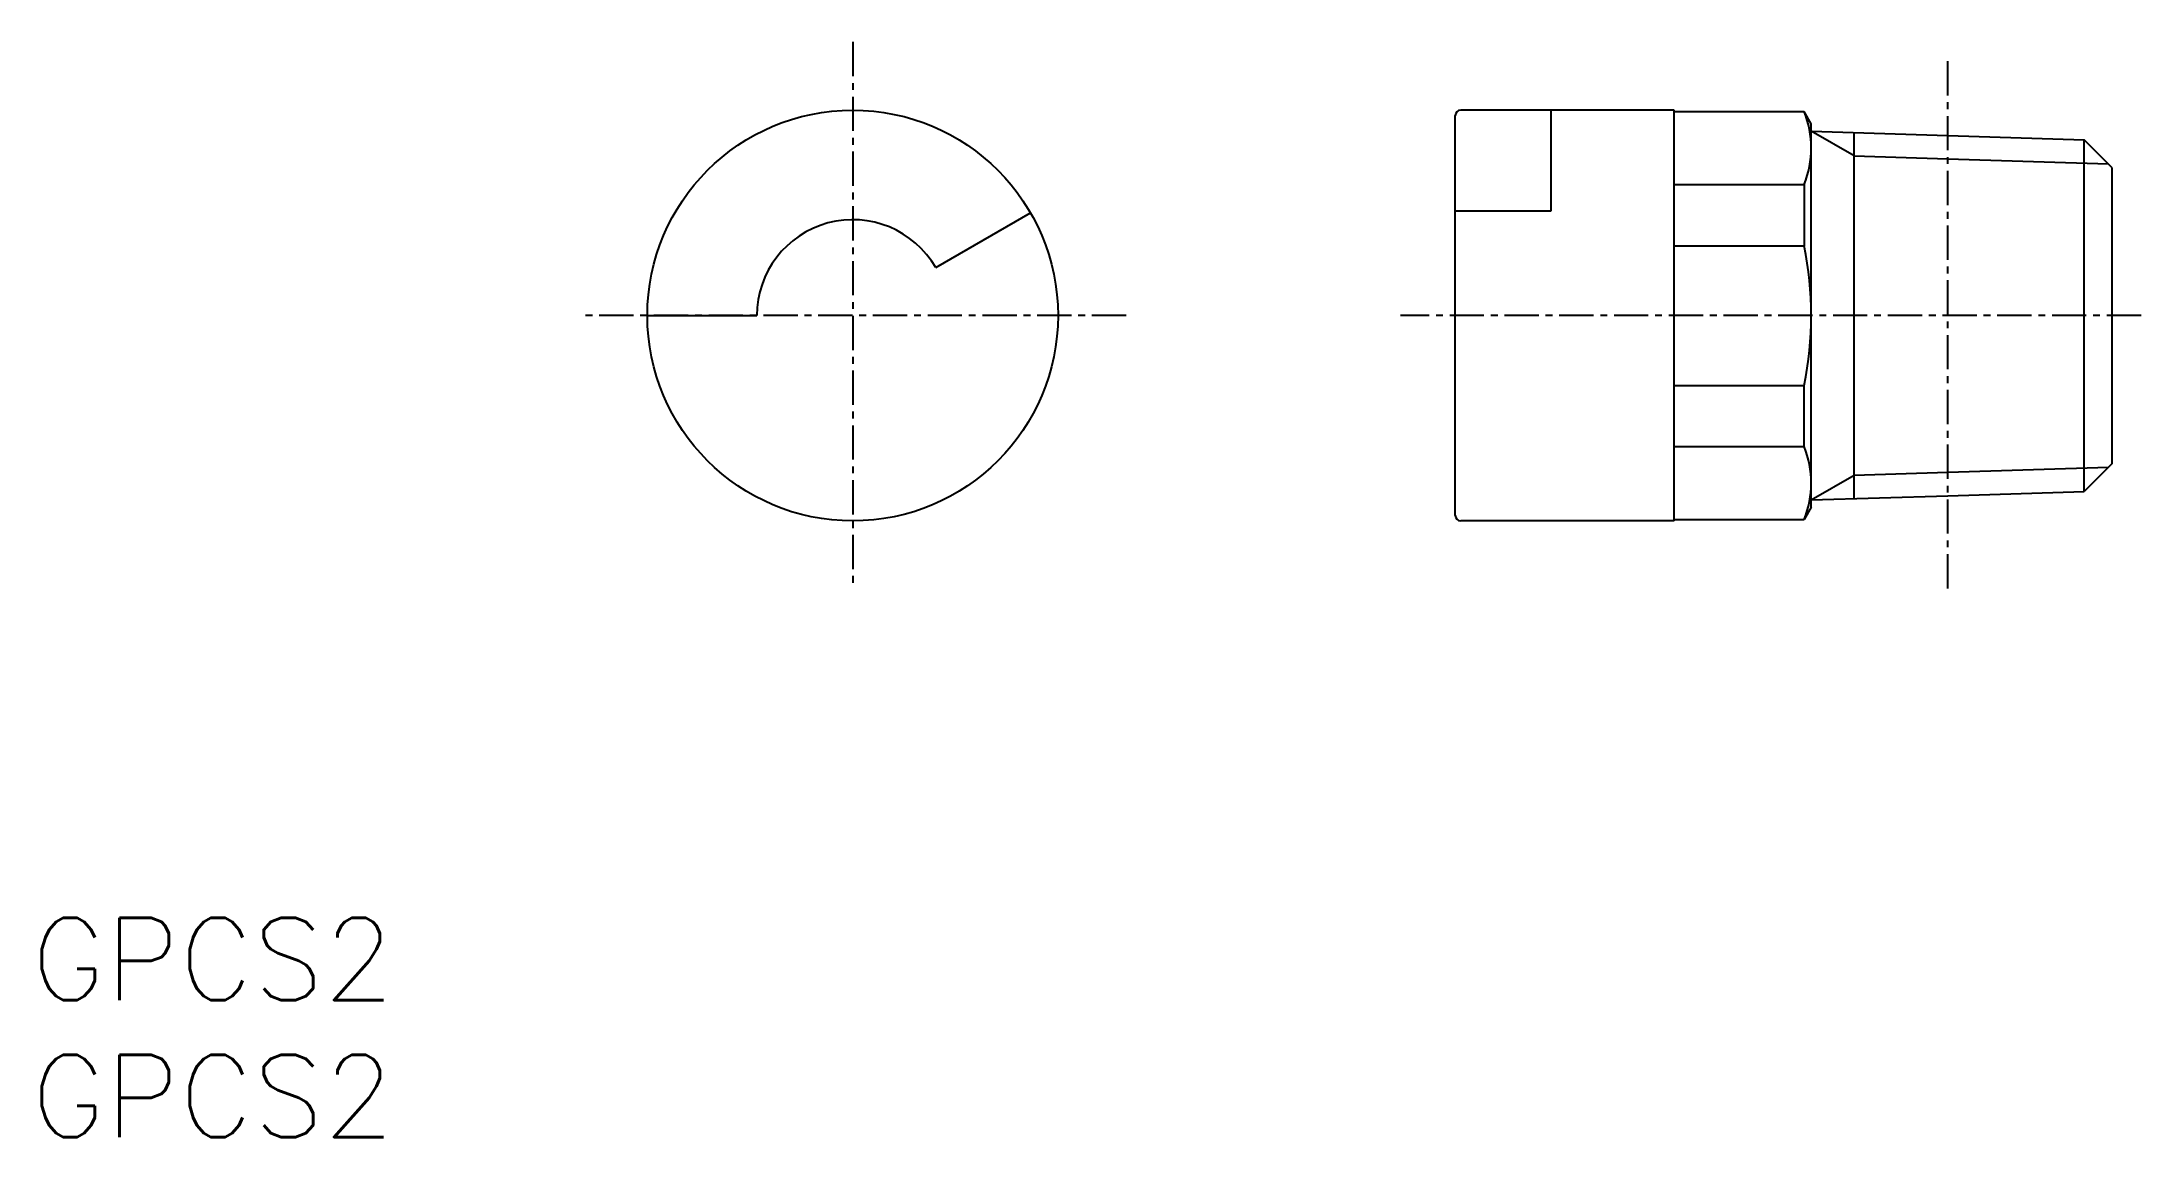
# Model space of a CAD drawing. Extents: x 0.4 to 77.1, y 0 to 40.
import ezdxf

# ---------------------------------------------------------------- set-up
doc = ezdxf.new("R2010")
doc.units = 0
doc.linetypes.add('CENTER', pattern=[2, 1.25, -0.25, 0.25, -0.25])
doc.layers.get('0').update_dxf_attribs({"linetype": 'CONTINUOUS'})
doc.layers.add('CENTER', color=1, linetype='CENTER')
doc.styles.get("Standard").update_dxf_attribs({"font": 'txt.shx'})

# ---------------------------------------------------------------- blocks, each defined once
blk = doc.blocks.new('*U4')
at = {"color": 7, "linetype": 'CONTINUOUS'}
blk.add_text('GPCS2', height=3, dxfattribs=at).set_placement((0, 0))
blk = doc.blocks.new('*U5')
at = {"color": 7, "linetype": 'CONTINUOUS'}
blk.add_text('GPCS2', height=3, dxfattribs=at).set_placement((0, 5))

msp = doc.modelspace()

# ---------------------------------------------------------------- linework, layer by layer
at = {"color": 7, "linetype": 'CONTINUOUS'}
for p, q in [((52.00999, 22.7), (52.00999, 37.3)), ((60.01, 37.5), (52.20999, 37.5)), ((55.50999, 33.825), (55.50999, 37.5)), ((60.01, 22.5), (60.01, 37.5)), ((60.01, 37.449997), (64.75019, 37.449997)), ((65.01001, 37), (64.7502, 37.450006)), ((65.01, 23), (65.01, 37)), ((65.01, 36.734437), (70, 36.578499)), ((66.57748, 35.829452), (65.01001, 36.734436)), ((66.57748, 23.314545), (66.57748, 36.685455)), ((70, 36.578499), (74.98736, 36.422644)), ((74.98736, 23.577354), (74.98736, 36.422646)), ((76.01, 35.400002), (74.98736, 36.422645)), ((66.57748, 35.829456), (70, 35.722502)), ((70, 35.722502), (75.87097, 35.539034)), ((76.01, 24.599998), (76.01, 35.400002)), ((60.01, 34.78717), (64.75019, 34.78717)), ((64.75019, 34.78717), (64.75019, 32.550003)), ((33.031084, 31.75001), (36.495192, 33.75001)), ((52.00999, 33.825), (55.50999, 33.825)), ((60.01, 32.550003), (64.75019, 32.550003)), ((22.5, 30), (26.5, 30)), ((60.01, 27.449997), (64.75019, 27.449997)), ((64.75019, 25.21283), (64.75019, 27.449997)), ((60.01, 25.21283), (64.75019, 25.21283)), ((76.01, 24.599999), (74.98736, 23.577353)), ((65.01, 23.265559), (66.57748, 24.170543)), ((66.57748, 24.170545), (70, 24.277499)), ((70, 24.277499), (75.87097, 24.460967)), ((65.01, 23.265564), (70.00001, 23.421502)), ((70.00001, 23.421502), (74.98735, 23.577357)), ((60.01, 22.5), (52.20999, 22.5)), ((60.01, 22.550003), (64.75019, 22.550003)), ((65.00999, 22.999989), (64.7502, 22.550009))]:
    msp.add_line(p, q, dxfattribs=at)
msp.add_circle((30, 30), 7.5, dxfattribs=at)
for centre, radius, start, end in [((52.20999, 37.3), 0.2, 90, 180), ((61.46862, 36.118591), 3.541381, 337.91645, 22.08355), ((30, 30), 3.5, 30.000001, 180.00001), ((52.36603, 30), 12.64397, 348.36495, 11.63505), ((61.46862, 23.881409), 3.541381, 337.91645, 22.08355), ((52.20999, 22.7), 0.2, 180, 270)]:
    msp.add_arc(centre, radius, start, end, dxfattribs=at)
at = {"layer": 'CENTER', "color": 1, "linetype": 'CENTER'}
for p, q in [((30, 39.99001), (30, 20.00999)), ((70, 20.036293), (70, 39.300938)), ((39.990005, 30), (20.009995, 30)), ((77.06001, 30), (50.00999, 30))]:
    msp.add_line(p, q, dxfattribs=at)

# ---------------------------------------------------------------- block references
at = {"color": 7, "linetype": 'CONTINUOUS'}
for name in ['*U5', '*U4']:
    msp.add_blockref(name, (0, 0), dxfattribs=at)

doc.saveas('drawing.dxf')
